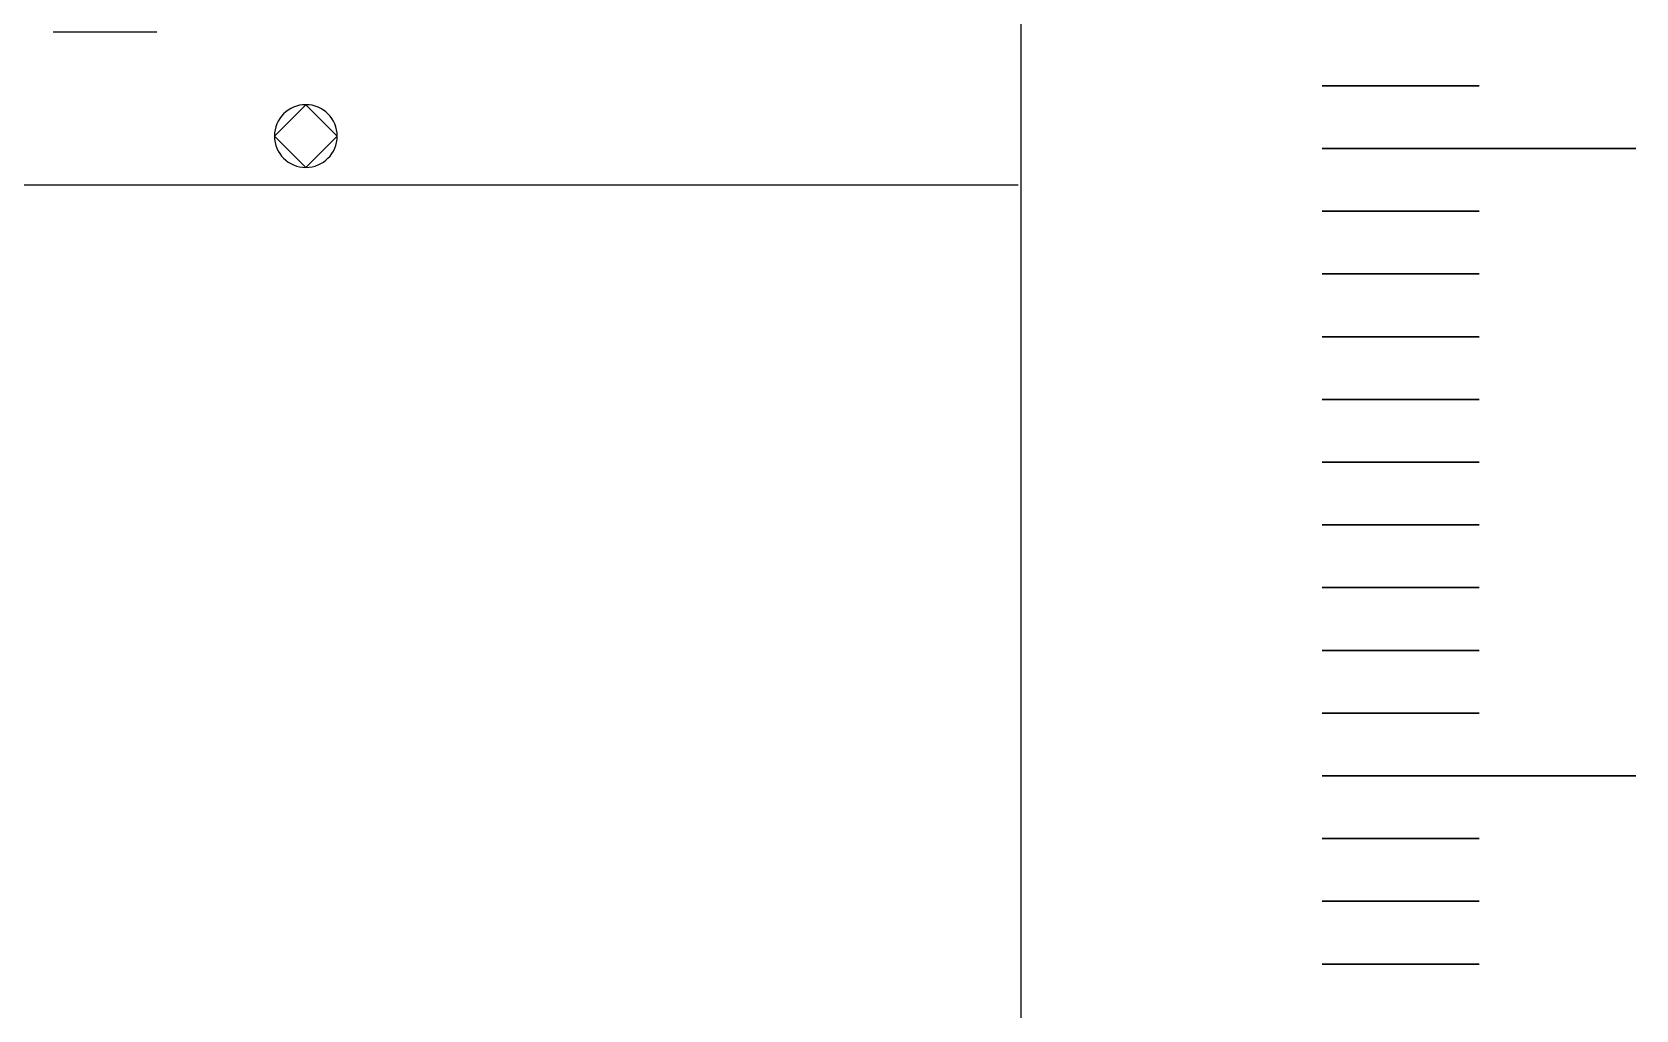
# Model space of a CAD drawing. Header units: inches. Extents: x 0 to 594, y -420 to 0.
# Drawn here: x 255.8 to 281.36, y -129.81 to -114.23 of the extents above; entities that cross this region are included whole.
import ezdxf

# ---------------------------------------------------------------- set-up
doc = ezdxf.new("R2010")
doc.units = ezdxf.units.IN
doc.header["$MEASUREMENT"] = 0

msp = doc.modelspace()

# ---------------------------------------------------------------- linework, layer by layer
at = {"color": 18, "true_color": 0x000000}
for p, q in [((271.562, -246.083), (271.562, -26.083)), ((257.787, -114.225), (256.137, -114.225)), ((260.162, -115.383), (259.662, -115.883)), ((260.662, -115.883), (260.162, -115.383)), ((259.662, -115.883), (260.162, -116.383)), ((260.162, -116.383), (260.662, -115.883)), ((271.512, -116.667), (228.062, -116.667))]:
    msp.add_line(p, q, dxfattribs=at)
at = {"color": 7, "true_color": 0xffffff}
msp.add_line((271.562, -246.083), (271.562, -26.083), dxfattribs=at)
at = {"color": 152, "true_color": 0x007ac0}
for p, q in [((276.359, -115.081), (278.859, -115.081)), ((278.859, -115.081), (276.359, -115.081)), ((276.359, -116.081), (281.359, -116.081)), ((281.359, -116.081), (276.359, -116.081)), ((276.359, -116.081), (278.859, -116.081)), ((278.859, -116.081), (276.359, -116.081)), ((276.359, -117.081), (278.859, -117.081)), ((278.859, -117.081), (276.359, -117.081)), ((276.359, -118.081), (278.859, -118.081)), ((278.859, -118.081), (276.359, -118.081)), ((276.359, -119.081), (278.859, -119.081)), ((278.859, -119.081), (276.359, -119.081)), ((276.359, -120.081), (278.859, -120.081)), ((278.859, -120.081), (276.359, -120.081)), ((276.359, -121.081), (278.859, -121.081)), ((278.859, -121.081), (276.359, -121.081)), ((276.359, -122.081), (278.859, -122.081)), ((278.859, -122.081), (276.359, -122.081)), ((276.359, -123.081), (278.859, -123.081)), ((278.859, -123.081), (276.359, -123.081)), ((276.359, -124.081), (278.859, -124.081)), ((278.859, -124.081), (276.359, -124.081)), ((276.359, -125.081), (278.859, -125.081)), ((278.859, -125.081), (276.359, -125.081)), ((276.359, -126.081), (281.359, -126.081)), ((281.359, -126.081), (276.359, -126.081)), ((276.359, -126.081), (278.859, -126.081)), ((278.859, -126.081), (276.359, -126.081)), ((276.359, -127.081), (278.859, -127.081)), ((278.859, -127.081), (276.359, -127.081)), ((276.359, -128.081), (278.859, -128.081)), ((278.859, -128.081), (276.359, -128.081)), ((276.359, -129.081), (278.859, -129.081)), ((278.859, -129.081), (276.359, -129.081))]:
    msp.add_line(p, q, dxfattribs=at)
at = {"color": 18, "true_color": 0x000000}
for start, end in [(90, 180), (0, 90), (180, 270), (270, 0)]:
    msp.add_arc((260.162, -115.883), 0.5, start, end, dxfattribs=at)

doc.saveas('drawing.dxf')
